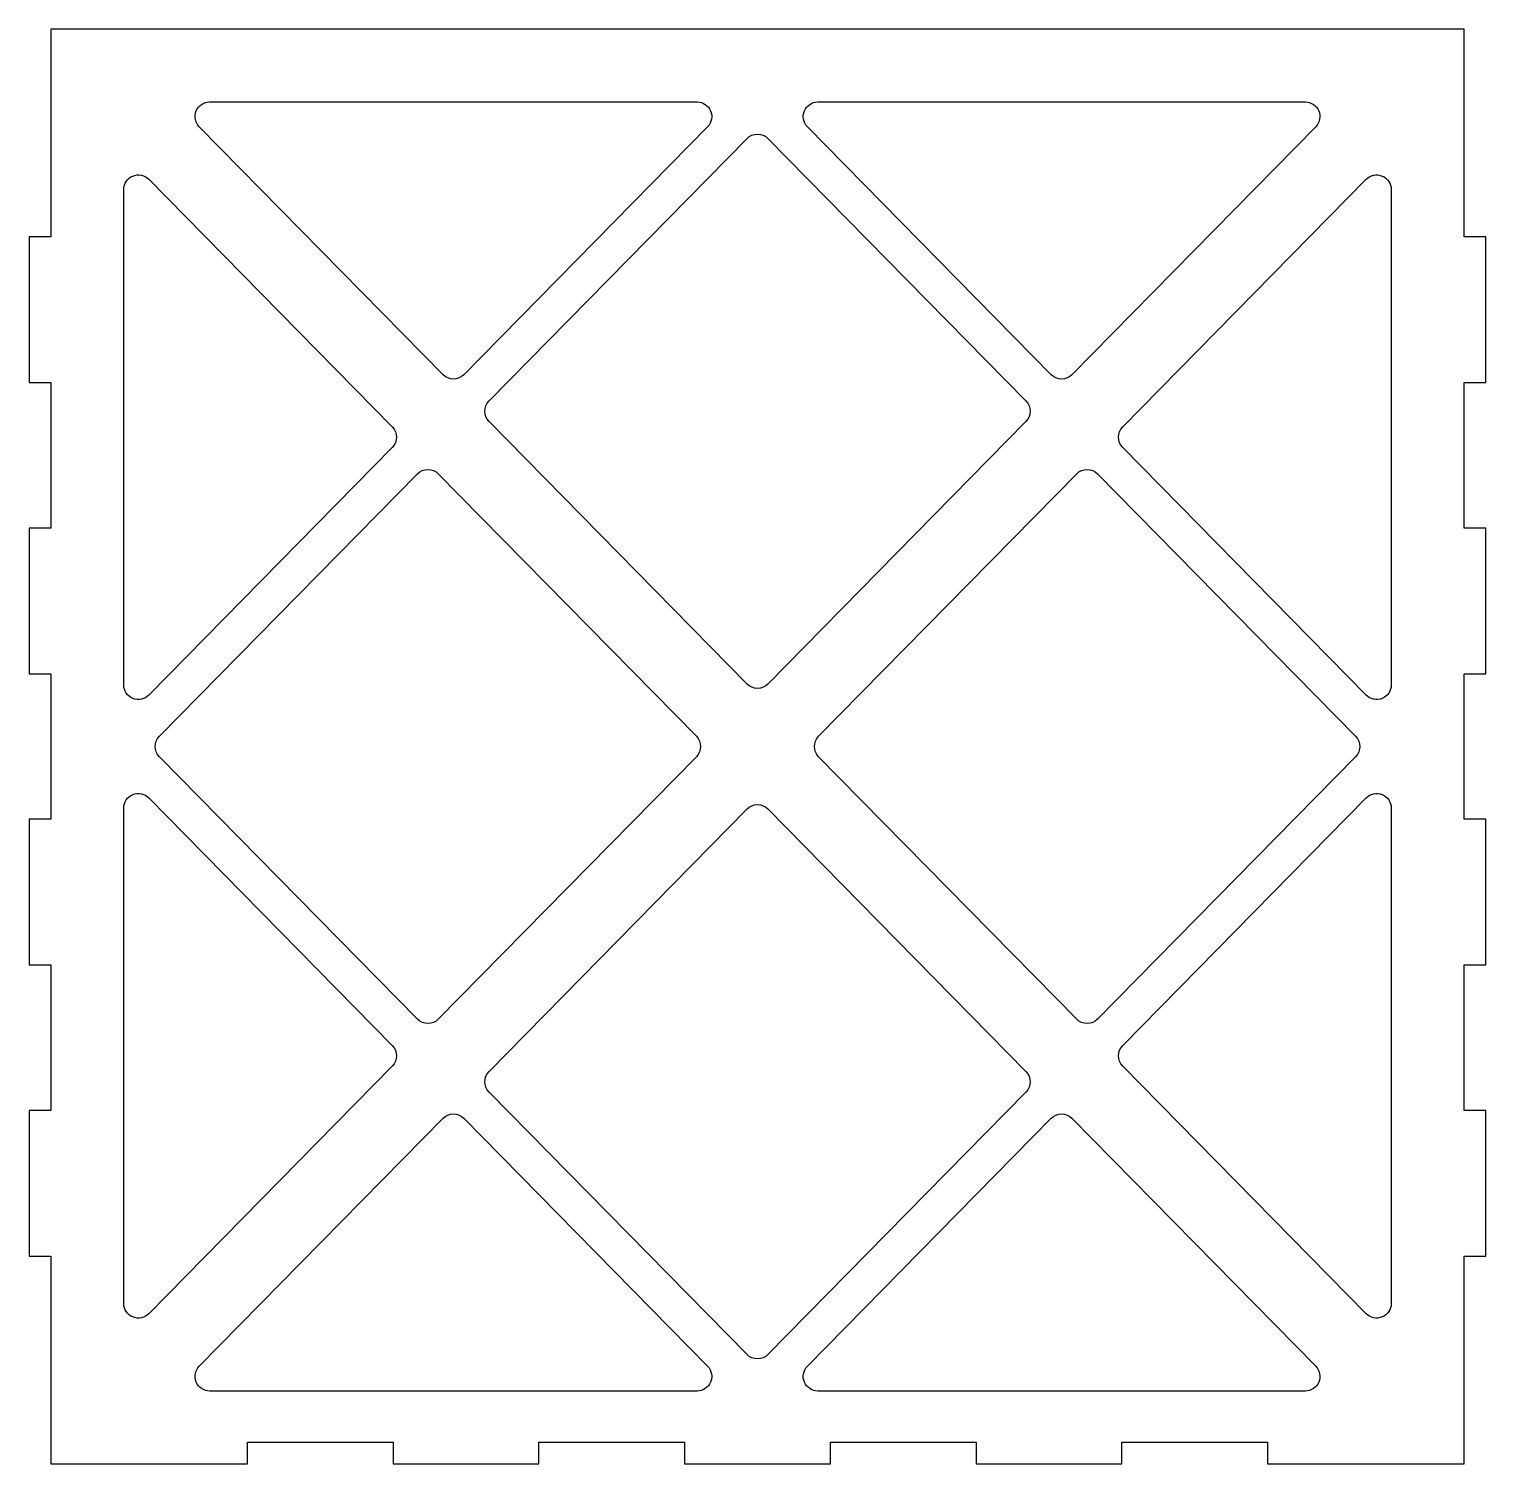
# Model space of a CAD drawing. Header units: millimetres. Extents: x -100 to 100, y -99 to 99.
import ezdxf

# ---------------------------------------------------------------- set-up
doc = ezdxf.new("R2010")
doc.units = ezdxf.units.MM

msp = doc.modelspace()

# ---------------------------------------------------------------- linework, layer by layer
msp.add_lwpolyline([(-97, 98.5), (-97, 70), (-100, 70), (-100, 50), (-97, 50), (-97, 30), (-100, 30), (-100, 10), (-97, 10), (-97, -10), (-100, -10), (-100, -30), (-97, -30), (-97, -50), (-100, -50), (-100, -70), (-97, -70), (-97, -98.5), (-70, -98.5), (-70, -95.5), (-50, -95.5), (-50, -98.5), (-30, -98.5), (-30, -95.5), (-10, -95.5), (-10, -98.5), (10, -98.5), (10, -95.5), (30, -95.5), (30, -98.5), (50, -98.5), (50, -95.5), (70, -95.5), (70, -98.5), (97, -98.5), (97, -70), (100, -70), (100, -50), (97, -50), (97, -30), (100, -30), (100, -10), (97, -10), (97, 10), (100, 10), (100, 30), (97, 30), (97, 50), (100, 50), (100, 70), (97, 70), (97, 98.5)], close=True)
for points in [[(-8.28, 88.5, -0.665092), (-6.85, 85.1), (-40.32, 51.05, -0.419229), (-43.17, 51.05), (-76.64, 85.1, -0.665092), (-75.22, 88.5)], [(75.22, 88.5, -0.665092), (76.64, 85.1), (43.17, 51.05, -0.419229), (40.32, 51.05), (6.85, 85.1, -0.665092), (8.28, 88.5)], [(-1.43, 8.58), (-36.86, 44.63, -0.409216), (-36.86, 47.44), (-1.43, 83.48, -0.419229), (1.43, 83.48), (36.86, 47.44, -0.409216), (36.86, 44.63), (1.43, 8.58, -0.419229)], [(-83.57, 7.05, -0.671274), (-87, 8.45), (-87, 76.48, -0.671274), (-83.57, 77.88), (-50.14, 43.87, -0.409216), (-50.14, 41.06)], [(83.57, 77.88, -0.671274), (87, 76.48), (87, 8.45, -0.671274), (83.57, 7.05), (50.14, 41.06, -0.409216), (50.14, 43.87)], [(-82.12, -1.4, -0.409216), (-82.12, 1.4), (-46.68, 37.45, -0.419229), (-43.83, 37.45), (-8.39, 1.4, -0.409216), (-8.39, -1.4), (-43.83, -37.45, -0.419229), (-46.68, -37.45)], [(8.39, -1.4, -0.409216), (8.39, 1.4), (43.83, 37.45, -0.419229), (46.68, 37.45), (82.12, 1.4, -0.409216), (82.12, -1.4), (46.68, -37.45, -0.419229), (43.83, -37.45)], [(-83.57, -77.88, -0.671274), (-87, -76.48), (-87, -8.45, -0.671274), (-83.57, -7.05), (-50.14, -41.06, -0.409216), (-50.14, -43.87)], [(-36.86, -47.44, -0.409216), (-36.86, -44.63), (-1.43, -8.58, -0.419229), (1.43, -8.58), (36.86, -44.63, -0.409216), (36.86, -47.44), (1.43, -83.48, -0.419229), (-1.43, -83.48)], [(83.57, -7.05, -0.671274), (87, -8.45), (87, -76.48, -0.671274), (83.57, -77.88), (50.14, -43.87, -0.409216), (50.14, -41.06)], [(-75.22, -88.5, -0.665092), (-76.64, -85.1), (-43.17, -51.05, -0.419229), (-40.32, -51.05), (-6.85, -85.1, -0.665092), (-8.28, -88.5)], [(43.17, -51.05), (76.64, -85.1, -0.665092), (75.22, -88.5), (8.28, -88.5, -0.665092), (6.85, -85.1), (40.32, -51.05, -0.419229)]]:
    msp.add_lwpolyline(points, format="xyb", close=True)

doc.saveas('drawing.dxf')
